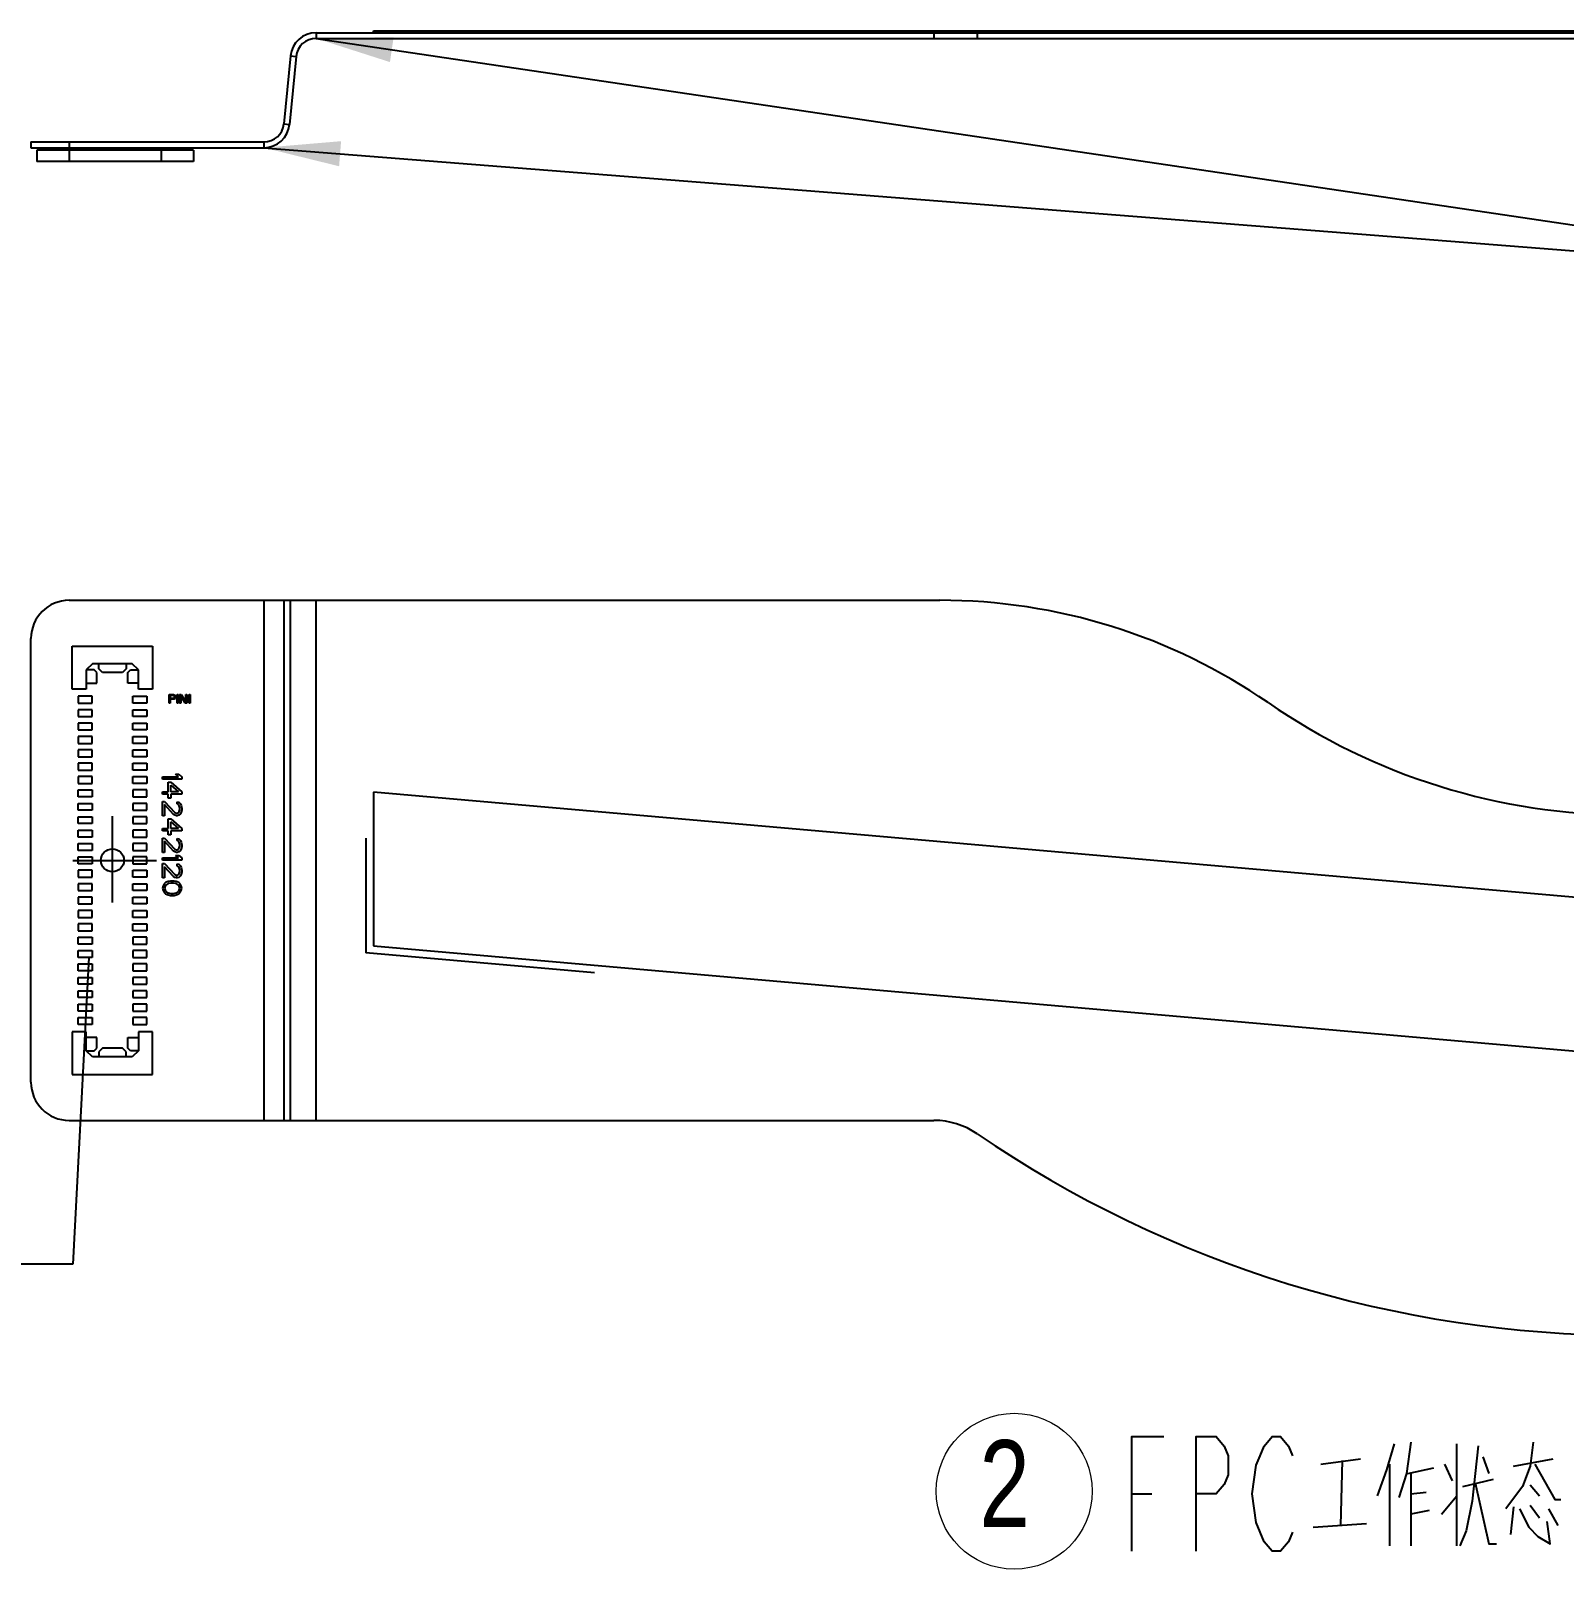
# Model space of a CAD drawing. Header units: millimetres. Extents: x -28 to 350, y 32 to 299.
# Drawn here: x 41.91 to 82.01, y 191.08 to 231.31 of the extents above; entities that cross this region are included whole.
import ezdxf

# ---------------------------------------------------------------- set-up
doc = ezdxf.new("R2010")
doc.units = ezdxf.units.MM
doc.header["$LTSCALE"] = 19.36
doc.layers.get('0').update_dxf_attribs({"linetype": 'CONTINUOUS'})
doc.layers.add('00_COSMETICS', color=7, linetype='CONTINUOUS')
doc.layers.add('備註', color=1, linetype='CONTINUOUS', lineweight=20)
doc.styles.add('CHINESE', font='', dxfattribs={"width": 0.8})
doc.styles.get("Standard").update_dxf_attribs({"font": 'simplex.shx', "width": 0.56})
doc.styles.get('CHINESE').set_extended_font_data('PMingLiU')
doc.dimstyles.get("Standard").update_dxf_attribs({"dimtxt": 2, "dimasz": 2, "dimexe": 2, "dimexo": 0.35, "dimtad": 1, "dimzin": 0, "dimdsep": 46, "dimtxsty": 'Standard', "dimcen": 0.09, "dimazin": 0, "dimtol": 1, "dimtp": 0.01, "dimtm": 0.01, "dimtfac": 1, "dimtofl": 0, "dimtmove": 0, "dimatfit": 3, "dimfxl": 1, "dimtolj": 1, "dimtzin": 0, "dimarcsym": 0})

msp = doc.modelspace()

# ---------------------------------------------------------------- linework, layer by layer
at = {"color": 9}
for p, q in [((49.371, 231.261), (49.371, 231.111)), ((65.526, 231.261), (65.526, 231.111)), ((66.654, 231.261), (66.654, 231.111)), ((48.699, 230.652), (48.849, 230.637)), ((48.526, 228.877), (48.676, 228.863)), ((42.915, 228.403), (42.915, 227.893)), ((45.315, 228.253), (45.315, 227.893)), ((48.004, 228.403), (48.004, 228.253)), ((48.004, 216.418), (48.004, 202.818)), ((48.526, 216.418), (48.526, 202.818)), ((48.699, 202.818), (48.699, 216.418)), ((49.371, 202.818), (49.371, 216.418))]:
    msp.add_line(p, q, dxfattribs=at)
at = {"color": 7}
for p, q in [((49.371, 231.261), (115.797, 231.261)), ((49.371, 231.111), (113.435, 231.111)), ((50.871, 231.261), (50.871, 231.311)), ((50.871, 231.311), (113.361, 231.311)), ((48.699, 230.652), (48.526, 228.877)), ((48.849, 230.637), (48.676, 228.863)), ((41.915, 228.403), (41.915, 228.253)), ((41.915, 228.403), (48.004, 228.403)), ((41.915, 228.253), (48.004, 228.253)), ((42.065, 228.193), (42.065, 227.893)), ((46.165, 228.193), (42.065, 228.193)), ((42.115, 228.253), (42.115, 228.193)), ((46.115, 228.253), (46.115, 228.193)), ((46.165, 228.193), (46.165, 227.893)), ((46.165, 227.893), (42.065, 227.893)), ((42.915, 216.418), (65.681, 216.418)), ((41.915, 203.818), (41.915, 215.418)), ((50.871, 211.399), (50.871, 207.383)), ((113.361, 205.932), (50.871, 211.399)), ((50.871, 207.383), (112.663, 201.977)), ((42.915, 202.818), (65.526, 202.818))]:
    msp.add_line(p, q, dxfattribs=at)
at = {"color": 4}
for p in [(50.671, 210.2), (56.648, 206.677)]:
    msp.add_line(p, (50.671, 207.2), dxfattribs=at)
at = {"color": 2}
for p, q in [((77.559, 194.358), (77.359, 193.681)), ((79.199, 191.697), (79.199, 194.358)), ((75.639, 193.826), (76.679, 193.971)), ((76.199, 193.922), (76.159, 192.229)), ((79.879, 194.019), (80.039, 193.584)), ((80.679, 193.777), (81.719, 193.971)), ((77.359, 193.681), (77.119, 193.003)), ((77.439, 193.826), (77.439, 191.697)), ((77.919, 193.584), (78.599, 193.729)), ((77.999, 193.584), (77.999, 191.697)), ((78.879, 193.826), (79.079, 193.39)), ((79.359, 193.245), (80.159, 193.439)), ((81.119, 193.293), (81.359, 193.003)), ((70.699, 193.051), (71.224, 193.051)), ((77.999, 193.051), (78.399, 193.1)), ((78.799, 192.519), (79.199, 193.003)), ((80.679, 192.713), (80.599, 191.987)), ((81.119, 192.761), (81.359, 192.422)), ((78.479, 192.616), (77.999, 192.519)), ((81.599, 192.664), (81.839, 192.229)), ((75.439, 192.181), (76.839, 192.277))]:
    msp.add_line(p, q, dxfattribs=at)
for points in [[(70.699, 191.551), (70.699, 194.551), (71.539, 194.551)], [(72.379, 191.551), (72.379, 194.551), (72.904, 194.551), (73.114, 194.301), (73.219, 194.051), (73.219, 193.551), (73.114, 193.301), (72.904, 193.051), (72.379, 193.051)], [(74.899, 192.051), (74.794, 191.801), (74.584, 191.551), (74.374, 191.551), (74.164, 191.801), (74.059, 192.051), (73.954, 192.301), (73.849, 193.051), (73.954, 193.801), (74.059, 194.051), (74.164, 194.301), (74.374, 194.551), (74.584, 194.551), (74.794, 194.301), (74.899, 194.051)], [(77.999, 194.406), (77.879, 193.584), (77.679, 192.955)], [(79.759, 194.31), (79.599, 192.858), (79.439, 192.084), (79.279, 191.697)], [(81.199, 194.406), (81.119, 193.777), (80.919, 193.245), (80.479, 192.664)], [(81.239, 193.826), (81.759, 192.906), (81.919, 192.906)], [(79.679, 193.342), (80.039, 191.745), (80.239, 191.745)], [(80.839, 192.664), (81.079, 192.181), (81.319, 191.939), (81.639, 191.745), (81.559, 192.326)]]:
    msp.add_lwpolyline(points, dxfattribs=at)
at = {"color": 7}
for centre, radius, start, end in [((49.371, 230.586), 0.675, 90, 174.44), ((49.371, 230.586), 0.525, 90, 174.44), ((48.004, 228.928), 0.525, 270, 354.44), ((48.004, 228.928), 0.675, 270, 354.44), ((42.915, 215.418), 1, 90, 180), ((65.681, 201.318), 15.1, 55.3687, 90), ((83.696, 227.402), 16.6, 235.3687, 270), ((42.915, 203.818), 1, 180, 270), ((65.526, 200.818), 2, 55.647, 90), ((83.696, 227.402), 30.2, 235.647, 270)]:
    msp.add_arc(centre, radius, start, end, dxfattribs=at)
at = {"layer": '00_COSMETICS', "color": 2}
for p, q in [((42.995, 214.098), (42.995, 215.218)), ((42.995, 215.218), (45.095, 215.218)), ((45.095, 215.218), (45.095, 214.098)), ((43.525, 214.758), (43.36, 214.598)), ((43.36, 214.598), (43.36, 214.098)), ((43.57, 214.598), (43.36, 214.598)), ((44.565, 214.758), (43.525, 214.758)), ((43.64, 214.528), (43.57, 214.598)), ((43.64, 214.248), (43.64, 214.528)), ((43.685, 214.628), (43.685, 214.758)), ((43.785, 214.528), (43.685, 214.628)), ((44.305, 214.528), (43.785, 214.528)), ((44.405, 214.628), (44.305, 214.528)), ((44.405, 214.758), (44.405, 214.628)), ((44.45, 214.528), (44.52, 214.598)), ((44.45, 214.248), (44.45, 214.528)), ((44.52, 214.598), (44.73, 214.598)), ((44.73, 214.598), (44.565, 214.758)), ((44.73, 214.098), (44.73, 214.598)), ((43.36, 214.098), (42.995, 214.098)), ((43.36, 214.248), (43.64, 214.248)), ((44.73, 214.248), (44.45, 214.248)), ((45.095, 214.098), (44.73, 214.098)), ((43.145, 213.908), (43.145, 213.728)), ((43.515, 213.908), (43.145, 213.908)), ((43.145, 213.728), (43.515, 213.728)), ((43.515, 213.728), (43.515, 213.908)), ((44.575, 213.728), (44.575, 213.908)), ((44.575, 213.908), (44.945, 213.908)), ((44.945, 213.728), (44.575, 213.728)), ((44.945, 213.908), (44.945, 213.728)), ((45.528, 213.731), (45.528, 213.954)), ((45.528, 213.954), (45.639, 213.954)), ((45.555, 213.731), (45.528, 213.731)), ((45.555, 213.931), (45.555, 213.859)), ((45.644, 213.931), (45.555, 213.931)), ((45.555, 213.859), (45.644, 213.859)), ((45.555, 213.831), (45.555, 213.731)), ((45.639, 213.831), (45.555, 213.831)), ((45.639, 213.954), (45.662, 213.95)), ((45.662, 213.836), (45.639, 213.831)), ((45.658, 213.926), (45.644, 213.931)), ((45.644, 213.859), (45.658, 213.864)), ((45.667, 213.916), (45.658, 213.926)), ((45.658, 213.864), (45.667, 213.874)), ((45.662, 213.95), (45.681, 213.935)), ((45.681, 213.85), (45.662, 213.836)), ((45.672, 213.902), (45.667, 213.916)), ((45.667, 213.874), (45.672, 213.888)), ((45.672, 213.888), (45.672, 213.902)), ((45.681, 213.935), (45.695, 213.916)), ((45.695, 213.869), (45.681, 213.85)), ((45.695, 213.916), (45.7, 213.902)), ((45.7, 213.883), (45.695, 213.869)), ((45.7, 213.902), (45.7, 213.883)), ((45.737, 213.731), (45.737, 213.954)), ((45.737, 213.954), (45.765, 213.954)), ((45.765, 213.731), (45.737, 213.731)), ((45.765, 213.954), (45.765, 213.731)), ((45.802, 213.731), (45.802, 213.954)), ((45.802, 213.954), (45.844, 213.954)), ((45.83, 213.731), (45.802, 213.731)), ((45.83, 213.926), (45.83, 213.731)), ((45.946, 213.731), (45.83, 213.926)), ((45.844, 213.954), (45.96, 213.764)), ((45.988, 213.731), (45.946, 213.731)), ((45.96, 213.764), (45.96, 213.954)), ((45.96, 213.954), (45.988, 213.954)), ((45.988, 213.954), (45.988, 213.731)), ((46.025, 213.921), (46.053, 213.954)), ((46.025, 213.883), (46.025, 213.921)), ((46.053, 213.916), (46.025, 213.883)), ((46.053, 213.954), (46.081, 213.954)), ((46.053, 213.731), (46.053, 213.916)), ((46.081, 213.731), (46.053, 213.731)), ((46.081, 213.954), (46.081, 213.731)), ((43.145, 213.558), (43.145, 213.378)), ((43.515, 213.558), (43.145, 213.558)), ((43.145, 213.378), (43.515, 213.378)), ((43.515, 213.378), (43.515, 213.558)), ((44.575, 213.378), (44.575, 213.558)), ((44.575, 213.558), (44.945, 213.558)), ((44.945, 213.378), (44.575, 213.378)), ((44.945, 213.558), (44.945, 213.378)), ((43.145, 213.208), (43.145, 213.028)), ((43.515, 213.208), (43.145, 213.208)), ((43.145, 213.028), (43.515, 213.028)), ((43.145, 212.858), (43.145, 212.678)), ((43.515, 212.858), (43.145, 212.858)), ((43.515, 213.028), (43.515, 213.208)), ((43.515, 212.678), (43.515, 212.858)), ((44.575, 213.028), (44.575, 213.208)), ((44.575, 213.208), (44.945, 213.208)), ((44.945, 213.028), (44.575, 213.028)), ((44.575, 212.678), (44.575, 212.858)), ((44.575, 212.858), (44.945, 212.858)), ((44.945, 213.208), (44.945, 213.028)), ((44.945, 212.858), (44.945, 212.678)), ((43.145, 212.678), (43.515, 212.678)), ((43.145, 212.508), (43.145, 212.328)), ((43.515, 212.508), (43.145, 212.508)), ((43.515, 212.328), (43.515, 212.508)), ((44.945, 212.678), (44.575, 212.678)), ((44.575, 212.328), (44.575, 212.508)), ((44.575, 212.508), (44.945, 212.508)), ((44.945, 212.508), (44.945, 212.328)), ((43.145, 212.328), (43.515, 212.328)), ((43.145, 212.158), (43.145, 211.978)), ((43.515, 212.158), (43.145, 212.158)), ((43.515, 211.978), (43.515, 212.158)), ((44.945, 212.328), (44.575, 212.328)), ((44.575, 211.978), (44.575, 212.158)), ((44.575, 212.158), (44.945, 212.158)), ((44.945, 212.158), (44.945, 211.978)), ((43.145, 211.978), (43.515, 211.978)), ((43.145, 211.808), (43.145, 211.628)), ((43.515, 211.808), (43.145, 211.808)), ((43.145, 211.628), (43.515, 211.628)), ((43.515, 211.628), (43.515, 211.808)), ((44.945, 211.978), (44.575, 211.978)), ((44.575, 211.628), (44.575, 211.808)), ((44.575, 211.808), (44.945, 211.808)), ((44.945, 211.628), (44.575, 211.628)), ((44.945, 211.808), (44.945, 211.628)), ((45.357, 211.744), (45.357, 211.806)), ((45.357, 211.806), (45.772, 211.806)), ((45.857, 211.744), (45.357, 211.744)), ((45.506, 211.41), (45.506, 211.66)), ((45.506, 211.66), (45.57, 211.66)), ((45.57, 211.66), (45.857, 211.41)), ((45.772, 211.806), (45.698, 211.869)), ((45.698, 211.869), (45.783, 211.869)), ((45.783, 211.869), (45.857, 211.806)), ((45.857, 211.806), (45.857, 211.744)), ((43.145, 211.278), (43.145, 211.458)), ((43.145, 211.458), (43.515, 211.458)), ((43.515, 211.278), (43.145, 211.278)), ((43.515, 211.458), (43.515, 211.278)), ((44.575, 211.458), (44.575, 211.278)), ((44.945, 211.458), (44.575, 211.458)), ((44.575, 211.278), (44.945, 211.278)), ((44.945, 211.278), (44.945, 211.458)), ((45.357, 211.348), (45.357, 211.41)), ((45.357, 211.41), (45.506, 211.41)), ((45.506, 211.348), (45.357, 211.348)), ((45.506, 211.244), (45.506, 211.348)), ((45.57, 211.244), (45.506, 211.244)), ((45.57, 211.41), (45.57, 211.588)), ((45.57, 211.588), (45.772, 211.41)), ((45.772, 211.41), (45.57, 211.41)), ((45.57, 211.348), (45.57, 211.244)), ((45.857, 211.348), (45.57, 211.348)), ((45.857, 211.41), (45.857, 211.348)), ((43.145, 210.928), (43.145, 211.108)), ((43.145, 211.108), (43.515, 211.108)), ((43.515, 210.928), (43.145, 210.928)), ((43.515, 211.108), (43.515, 210.928)), ((44.575, 211.108), (44.575, 210.928)), ((44.945, 211.108), (44.575, 211.108)), ((44.575, 210.928), (44.945, 210.928)), ((44.945, 210.928), (44.945, 211.108)), ((45.357, 210.785), (45.357, 211.16)), ((45.357, 211.16), (45.41, 211.16)), ((45.41, 211.16), (45.676, 210.869)), ((45.41, 211.077), (45.41, 210.785)), ((45.644, 210.817), (45.41, 211.077)), ((45.676, 210.796), (45.644, 210.817)), ((45.676, 210.869), (45.719, 210.848)), ((45.719, 210.848), (45.74, 210.848)), ((45.74, 211.098), (45.74, 211.15)), ((45.74, 211.15), (45.783, 211.14)), ((45.772, 211.077), (45.74, 211.098)), ((45.74, 210.848), (45.772, 210.869)), ((45.793, 211.046), (45.772, 211.077)), ((45.772, 210.869), (45.793, 210.9)), ((45.783, 211.14), (45.825, 211.098)), ((45.825, 210.838), (45.783, 210.796)), ((45.804, 210.994), (45.793, 211.046)), ((45.793, 210.9), (45.804, 210.952)), ((45.804, 210.952), (45.804, 210.994)), ((45.825, 211.098), (45.846, 211.056)), ((45.846, 210.879), (45.825, 210.838)), ((45.846, 211.056), (45.857, 210.983)), ((45.857, 210.942), (45.846, 210.879)), ((45.857, 210.983), (45.857, 210.942)), ((43.145, 210.578), (43.145, 210.758)), ((43.145, 210.758), (43.515, 210.758)), ((43.515, 210.578), (43.145, 210.578)), ((43.145, 210.228), (43.145, 210.408)), ((43.145, 210.408), (43.515, 210.408)), ((43.515, 210.758), (43.515, 210.578)), ((43.515, 210.408), (43.515, 210.228)), ((44.045, 208.517), (44.045, 210.774)), ((44.575, 210.758), (44.575, 210.578)), ((44.945, 210.758), (44.575, 210.758)), ((44.575, 210.578), (44.945, 210.578)), ((44.575, 210.408), (44.575, 210.228)), ((44.945, 210.408), (44.575, 210.408)), ((44.945, 210.578), (44.945, 210.758)), ((44.945, 210.228), (44.945, 210.408)), ((45.41, 210.785), (45.357, 210.785)), ((45.357, 210.39), (45.357, 210.452)), ((45.357, 210.452), (45.506, 210.452)), ((45.506, 210.452), (45.506, 210.702)), ((45.506, 210.702), (45.57, 210.702)), ((45.57, 210.702), (45.857, 210.452)), ((45.57, 210.452), (45.57, 210.629)), ((45.57, 210.629), (45.772, 210.452)), ((45.772, 210.452), (45.57, 210.452)), ((45.719, 210.785), (45.676, 210.796)), ((45.74, 210.785), (45.719, 210.785)), ((45.783, 210.796), (45.74, 210.785)), ((45.857, 210.452), (45.857, 210.39)), ((43.515, 210.228), (43.145, 210.228)), ((43.145, 209.878), (43.145, 210.058)), ((43.145, 210.058), (43.515, 210.058)), ((43.515, 210.058), (43.515, 209.878)), ((44.575, 210.228), (44.945, 210.228)), ((44.575, 210.058), (44.575, 209.878)), ((44.945, 210.058), (44.575, 210.058)), ((44.945, 209.878), (44.945, 210.058)), ((45.506, 210.39), (45.357, 210.39)), ((45.357, 209.827), (45.357, 210.202)), ((45.357, 210.202), (45.41, 210.202)), ((45.41, 210.202), (45.676, 209.91)), ((45.41, 210.119), (45.41, 209.827)), ((45.644, 209.858), (45.41, 210.119)), ((45.506, 210.285), (45.506, 210.39)), ((45.57, 210.285), (45.506, 210.285)), ((45.57, 210.39), (45.57, 210.285)), ((45.857, 210.39), (45.57, 210.39)), ((45.74, 210.14), (45.74, 210.192)), ((45.74, 210.192), (45.783, 210.181)), ((45.772, 210.119), (45.74, 210.14)), ((45.793, 210.088), (45.772, 210.119)), ((45.783, 210.181), (45.825, 210.14)), ((45.804, 210.035), (45.793, 210.088)), ((45.804, 209.994), (45.804, 210.035)), ((45.825, 210.14), (45.846, 210.098)), ((45.846, 210.098), (45.857, 210.025)), ((45.857, 210.025), (45.857, 209.983)), ((43.011, 209.618), (45.201, 209.618)), ((43.515, 209.878), (43.145, 209.878)), ((43.145, 209.528), (43.145, 209.708)), ((43.145, 209.708), (43.515, 209.708)), ((43.515, 209.708), (43.515, 209.528)), ((44.575, 209.878), (44.945, 209.878)), ((44.575, 209.708), (44.575, 209.528)), ((44.945, 209.708), (44.575, 209.708)), ((44.945, 209.528), (44.945, 209.708)), ((45.41, 209.827), (45.357, 209.827)), ((45.357, 209.619), (45.357, 209.681)), ((45.357, 209.681), (45.772, 209.681)), ((45.857, 209.619), (45.357, 209.619)), ((45.676, 209.838), (45.644, 209.858)), ((45.676, 209.91), (45.719, 209.89)), ((45.719, 209.827), (45.676, 209.838)), ((45.772, 209.681), (45.698, 209.744)), ((45.698, 209.744), (45.783, 209.744)), ((45.719, 209.89), (45.74, 209.89)), ((45.74, 209.827), (45.719, 209.827)), ((45.74, 209.89), (45.772, 209.91)), ((45.783, 209.838), (45.74, 209.827)), ((45.772, 209.91), (45.793, 209.942)), ((45.825, 209.879), (45.783, 209.838)), ((45.783, 209.744), (45.857, 209.681)), ((45.793, 209.942), (45.804, 209.994)), ((45.846, 209.921), (45.825, 209.879)), ((45.857, 209.983), (45.846, 209.921)), ((45.857, 209.681), (45.857, 209.619)), ((43.515, 209.528), (43.145, 209.528)), ((43.145, 209.358), (43.145, 209.178)), ((43.515, 209.358), (43.145, 209.358)), ((43.515, 209.178), (43.515, 209.358)), ((44.575, 209.528), (44.945, 209.528)), ((44.575, 209.178), (44.575, 209.358)), ((44.575, 209.358), (44.945, 209.358)), ((44.945, 209.358), (44.945, 209.178)), ((45.357, 209.16), (45.357, 209.535)), ((45.357, 209.535), (45.41, 209.535)), ((45.41, 209.535), (45.676, 209.244)), ((45.41, 209.452), (45.41, 209.16)), ((45.644, 209.192), (45.41, 209.452)), ((45.676, 209.244), (45.719, 209.223)), ((45.719, 209.223), (45.74, 209.223)), ((45.74, 209.473), (45.74, 209.525)), ((45.74, 209.525), (45.783, 209.515)), ((45.772, 209.452), (45.74, 209.473)), ((45.74, 209.223), (45.772, 209.244)), ((45.793, 209.421), (45.772, 209.452)), ((45.772, 209.244), (45.793, 209.275)), ((45.783, 209.515), (45.825, 209.473)), ((45.825, 209.213), (45.783, 209.171)), ((45.804, 209.369), (45.793, 209.421)), ((45.793, 209.275), (45.804, 209.327)), ((45.804, 209.327), (45.804, 209.369)), ((45.825, 209.473), (45.846, 209.431)), ((45.846, 209.254), (45.825, 209.213)), ((45.846, 209.431), (45.857, 209.358)), ((45.857, 209.317), (45.846, 209.254)), ((45.857, 209.358), (45.857, 209.317)), ((43.145, 209.178), (43.515, 209.178)), ((43.145, 209.008), (43.145, 208.828)), ((43.515, 209.008), (43.145, 209.008)), ((43.145, 208.828), (43.515, 208.828)), ((43.515, 208.828), (43.515, 209.008)), ((44.945, 209.178), (44.575, 209.178)), ((44.575, 208.828), (44.575, 209.008)), ((44.575, 209.008), (44.945, 209.008)), ((44.945, 208.828), (44.575, 208.828)), ((44.945, 209.008), (44.945, 208.828)), ((45.41, 209.16), (45.357, 209.16)), ((45.368, 208.952), (45.357, 208.89)), ((45.357, 208.89), (45.368, 208.827)), ((45.4, 209.004), (45.368, 208.952)), ((45.368, 208.827), (45.4, 208.775)), ((45.432, 209.035), (45.4, 209.004)), ((45.421, 208.942), (45.41, 208.89)), ((45.41, 208.89), (45.421, 208.838)), ((45.442, 208.973), (45.421, 208.942)), ((45.421, 208.838), (45.442, 208.806)), ((45.474, 209.056), (45.432, 209.035)), ((45.506, 209.015), (45.442, 208.973)), ((45.442, 208.806), (45.506, 208.765)), ((45.506, 209.067), (45.474, 209.056)), ((45.559, 209.077), (45.506, 209.067)), ((45.57, 209.025), (45.506, 209.015)), ((45.655, 209.077), (45.559, 209.077)), ((45.644, 209.025), (45.57, 209.025)), ((45.676, 209.171), (45.644, 209.192)), ((45.708, 209.015), (45.644, 209.025)), ((45.708, 209.067), (45.655, 209.077)), ((45.719, 209.16), (45.676, 209.171)), ((45.74, 209.056), (45.708, 209.067)), ((45.772, 208.973), (45.708, 209.015)), ((45.708, 208.765), (45.772, 208.806)), ((45.74, 209.16), (45.719, 209.16)), ((45.783, 209.171), (45.74, 209.16)), ((45.783, 209.035), (45.74, 209.056)), ((45.793, 208.942), (45.772, 208.973)), ((45.772, 208.806), (45.793, 208.838)), ((45.815, 209.004), (45.783, 209.035)), ((45.804, 208.89), (45.793, 208.942)), ((45.793, 208.838), (45.804, 208.89)), ((45.846, 208.952), (45.815, 209.004)), ((45.815, 208.775), (45.846, 208.827)), ((45.857, 208.89), (45.846, 208.952)), ((45.846, 208.827), (45.857, 208.89)), ((43.145, 208.658), (43.145, 208.478)), ((43.515, 208.658), (43.145, 208.658)), ((43.145, 208.478), (43.515, 208.478)), ((43.515, 208.478), (43.515, 208.658)), ((44.575, 208.478), (44.575, 208.658)), ((44.575, 208.658), (44.945, 208.658)), ((44.945, 208.478), (44.575, 208.478)), ((44.945, 208.658), (44.945, 208.478)), ((45.4, 208.775), (45.432, 208.744)), ((45.432, 208.744), (45.474, 208.723)), ((45.474, 208.723), (45.506, 208.713)), ((45.506, 208.765), (45.57, 208.754)), ((45.506, 208.713), (45.559, 208.702)), ((45.559, 208.702), (45.655, 208.702)), ((45.57, 208.754), (45.644, 208.754)), ((45.644, 208.754), (45.708, 208.765)), ((45.655, 208.702), (45.708, 208.713)), ((45.708, 208.713), (45.74, 208.723)), ((45.74, 208.723), (45.783, 208.744)), ((45.783, 208.744), (45.815, 208.775)), ((43.145, 208.308), (43.145, 208.128)), ((43.515, 208.308), (43.145, 208.308)), ((43.145, 208.128), (43.515, 208.128)), ((43.515, 208.128), (43.515, 208.308)), ((44.575, 208.128), (44.575, 208.308)), ((44.575, 208.308), (44.945, 208.308)), ((44.945, 208.128), (44.575, 208.128)), ((44.945, 208.308), (44.945, 208.128)), ((43.145, 207.958), (43.145, 207.778)), ((43.515, 207.958), (43.145, 207.958)), ((43.145, 207.778), (43.515, 207.778)), ((43.145, 207.428), (43.145, 207.608)), ((43.145, 207.608), (43.515, 207.608)), ((43.515, 207.778), (43.515, 207.958)), ((43.515, 207.608), (43.515, 207.428)), ((44.575, 207.778), (44.575, 207.958)), ((44.575, 207.958), (44.945, 207.958)), ((44.945, 207.778), (44.575, 207.778)), ((44.575, 207.608), (44.575, 207.428)), ((44.945, 207.608), (44.575, 207.608)), ((44.945, 207.958), (44.945, 207.778)), ((44.945, 207.428), (44.945, 207.608)), ((43.515, 207.428), (43.145, 207.428)), ((43.145, 207.078), (43.145, 207.258)), ((43.145, 207.258), (43.515, 207.258)), ((43.515, 207.258), (43.515, 207.078)), ((44.575, 207.428), (44.945, 207.428)), ((44.575, 207.258), (44.575, 207.078)), ((44.945, 207.258), (44.575, 207.258)), ((44.945, 207.078), (44.945, 207.258)), ((43.515, 207.078), (43.145, 207.078)), ((43.145, 206.728), (43.145, 206.908)), ((43.145, 206.908), (43.515, 206.908)), ((43.515, 206.908), (43.515, 206.728)), ((44.575, 207.078), (44.945, 207.078)), ((44.575, 206.908), (44.575, 206.728)), ((44.945, 206.908), (44.575, 206.908)), ((44.945, 206.728), (44.945, 206.908)), ((43.515, 206.728), (43.145, 206.728)), ((43.145, 206.378), (43.145, 206.558)), ((43.145, 206.558), (43.515, 206.558)), ((43.515, 206.378), (43.145, 206.378)), ((43.515, 206.558), (43.515, 206.378)), ((44.575, 206.728), (44.945, 206.728)), ((44.575, 206.558), (44.575, 206.378)), ((44.945, 206.558), (44.575, 206.558)), ((44.575, 206.378), (44.945, 206.378)), ((44.945, 206.378), (44.945, 206.558)), ((43.145, 206.028), (43.145, 206.208)), ((43.145, 206.208), (43.515, 206.208)), ((43.515, 206.028), (43.145, 206.028)), ((43.515, 206.208), (43.515, 206.028)), ((44.575, 206.208), (44.575, 206.028)), ((44.945, 206.208), (44.575, 206.208)), ((44.575, 206.028), (44.945, 206.028)), ((44.945, 206.028), (44.945, 206.208)), ((43.145, 205.678), (43.145, 205.858)), ((43.145, 205.858), (43.515, 205.858)), ((43.515, 205.678), (43.145, 205.678)), ((43.515, 205.858), (43.515, 205.678)), ((44.575, 205.858), (44.575, 205.678)), ((44.945, 205.858), (44.575, 205.858)), ((44.575, 205.678), (44.945, 205.678)), ((44.945, 205.678), (44.945, 205.858)), ((43.145, 205.328), (43.145, 205.508)), ((43.145, 205.508), (43.515, 205.508)), ((43.515, 205.328), (43.145, 205.328)), ((43.515, 205.508), (43.515, 205.328)), ((44.575, 205.508), (44.575, 205.328)), ((44.945, 205.508), (44.575, 205.508)), ((44.575, 205.328), (44.945, 205.328)), ((44.945, 205.328), (44.945, 205.508)), ((42.995, 205.138), (42.995, 204.018)), ((43.36, 205.138), (42.995, 205.138)), ((43.36, 204.638), (43.36, 205.138)), ((43.64, 204.988), (43.36, 204.988)), ((43.64, 204.708), (43.64, 204.988)), ((44.45, 204.708), (44.45, 204.988)), ((44.45, 204.988), (44.73, 204.988)), ((44.73, 205.138), (44.73, 204.638)), ((45.095, 205.138), (44.73, 205.138)), ((45.095, 204.018), (45.095, 205.138)), ((43.525, 204.478), (43.36, 204.638)), ((43.36, 204.638), (43.57, 204.638)), ((44.565, 204.478), (43.525, 204.478)), ((43.57, 204.638), (43.64, 204.708)), ((43.785, 204.708), (43.685, 204.608)), ((43.685, 204.608), (43.685, 204.478)), ((44.305, 204.708), (43.785, 204.708)), ((44.405, 204.608), (44.305, 204.708)), ((44.405, 204.478), (44.405, 204.608)), ((44.52, 204.638), (44.45, 204.708)), ((44.73, 204.638), (44.52, 204.638)), ((44.73, 204.638), (44.565, 204.478)), ((42.995, 204.018), (45.095, 204.018))]:
    msp.add_line(p, q, dxfattribs=at)
msp.add_circle((44.045, 209.618), 0.3, dxfattribs=at)
at = {"layer": '備註', "color": 1, "ltscale": 0.5}
msp.add_circle((67.625, 193.121), 2.039, dxfattribs=at)

# ---------------------------------------------------------------- texts
at = {"layer": '備註', "insert": (66.714, 194.456), "char_height": 2.269, "width": 8.01456, "attachment_point": 1, "style": 'CHINESE'}
msp.add_mtext('2', dxfattribs=at)

# ---------------------------------------------------------------- leaders
at = {"color": 2}
for points, override in [([(49.371, 231.111), (92.028, 224.785), (95.028, 224.785)], {"dimtad": 0}), ([(48.004, 228.253), (92.028, 224.785), (95.028, 224.785)], {"dimtad": 0}), ([(43.431, 207.078), (43.011, 199.061), (40.011, 199.061)], {"dimtad": 0, "dimldrblk": 'NONE'})]:
    msp.add_leader(points, dimstyle='Standard', override=override, dxfattribs=at)

doc.saveas('drawing.dxf')
